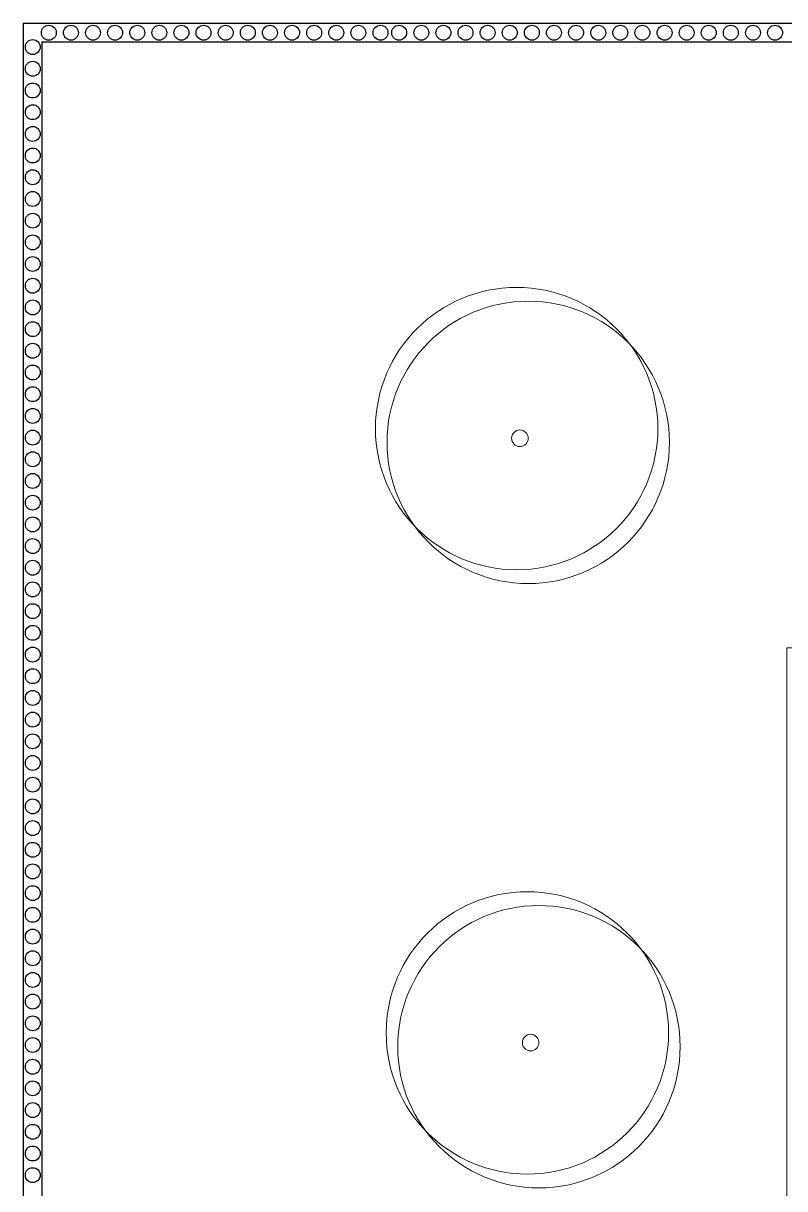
# Model space of a CAD drawing. Header units: metres. Extents: x 0 to 570, y -16 to 122.
# Drawn here: x 321.57 to 329.74, y 91.04 to 103.55 of the extents above; entities that cross this region are included whole.
import ezdxf

# ---------------------------------------------------------------- set-up
doc = ezdxf.new("R2010")
doc.units = ezdxf.units.M
doc.layers.add('ARQ- ARBOLES', color=85, linetype='Continuous', lineweight=13)
doc.layers.add('ARQ-ZONAS VERDES', color=82, linetype='Continuous', lineweight=13)
doc.layers.add('ARQ-MOBILIARIO URBANO', color=252, linetype='Continuous')
doc.layers.add('ARQ-MUROS MAMPOSTERIA', color=7, linetype='Continuous')

# ---------------------------------------------------------------- blocks, each defined once
blk = doc.blocks.new('ARBOL')
at = {"layer": 'ARQ- ARBOLES'}
for centre, radius in [((128.732, 225.111), 1.515), ((128.856, 224.963), 1.515), ((128.821, 225.067), 0.0892)]:
    blk.add_circle(centre, radius, dxfattribs=at)
blk = doc.blocks.new('reja')
at = {"layer": 'ARQ-MOBILIARIO URBANO'}
for points in [[(50.146, 285.041), (83.538, 285.041), (83.538, 279.341)], [(50.146, 285.041), (50.146, 192.741), (83.538, 192.741), (83.538, 198.441)], [(50.346, 284.841), (83.338, 284.841), (83.338, 279.341)], [(50.346, 284.841), (50.346, 192.941), (83.338, 192.941), (83.338, 198.441)]]:
    blk.add_lwpolyline(points, dxfattribs=at)
for centre in [(50.42, 284.94), (50.657, 284.94), (50.894, 284.94), (51.131, 284.94), (51.369, 284.94), (51.606, 284.94), (51.843, 284.94), (52.08, 284.94), (52.318, 284.94), (52.555, 284.94), (52.792, 284.94), (53.03, 284.94), (53.267, 284.94), (53.504, 284.94), (53.741, 284.94), (53.979, 284.94), (54.179, 284.94), (54.417, 284.94), (54.654, 284.94), (54.891, 284.94), (55.128, 284.94), (55.366, 284.94), (55.603, 284.94), (55.84, 284.94), (56.077, 284.94), (56.315, 284.94), (56.552, 284.94), (56.789, 284.94), (57.027, 284.94), (57.264, 284.94), (57.501, 284.94), (57.738, 284.94), (57.976, 284.94), (58.213, 284.94), (50.248, 284.786), (50.248, 284.553), (50.248, 284.32), (50.248, 284.087), (50.248, 283.854), (50.248, 283.622), (50.248, 283.389), (50.248, 283.156), (50.248, 282.923), (50.248, 282.69), (50.248, 282.458), (50.248, 282.225), (50.248, 281.992), (50.248, 281.759), (50.248, 281.527), (50.248, 281.294), (50.248, 281.061), (50.248, 280.828), (50.248, 280.595), (50.248, 280.363), (50.248, 280.13), (50.248, 279.897), (50.248, 279.664), (50.248, 279.431), (50.248, 279.199), (50.248, 278.966), (50.248, 278.733), (50.248, 278.5), (50.248, 278.267), (50.248, 278.035), (50.248, 277.802), (50.248, 277.569), (50.248, 277.336), (50.248, 277.104), (50.248, 276.871), (50.248, 276.638), (50.248, 276.405), (50.248, 276.172), (50.248, 275.94), (50.248, 275.707), (50.248, 275.474), (50.248, 275.241), (50.248, 275.008), (50.248, 274.776), (50.248, 274.543), (50.248, 274.31), (50.248, 274.077), (50.248, 273.844), (50.248, 273.612), (50.248, 273.379), (50.248, 273.146), (50.248, 272.913), (50.248, 272.681)]:
    blk.add_circle(centre, 0.08, dxfattribs=at)

msp = doc.modelspace()

# ---------------------------------------------------------------- linework, layer by layer
at = {"layer": 'ARQ-ZONAS VERDES'}
msp.add_lwpolyline([(321.566, 103.55), (341.158, 103.55), (341.158, 100.049), (339.558, 100.05), (339.558, 101.05), (336.658, 101.05), (336.658, 100.05), (331.658, 100.05), (331.659, 96.85), (329.758, 96.85), (329.758, 90.75), (331.659, 90.75), (331.658, 87.55), (336.658, 87.549), (336.658, 86.55), (339.558, 86.549), (339.558, 82.9), (321.566, 82.9), (321.566, 103.55)], dxfattribs=at)

# ---------------------------------------------------------------- block references
at = {"layer": 'ARQ-MUROS MAMPOSTERIA'}
msp.add_blockref('reja', (271.42, -181.491), dxfattribs=at)
at = {"layer": 'ARQ-ZONAS VERDES', "rotation": 180}
for p in [(455.716, 324.164), (455.831, 317.679)]:
    msp.add_blockref('ARBOL', p, dxfattribs=at)

doc.saveas('drawing.dxf')
